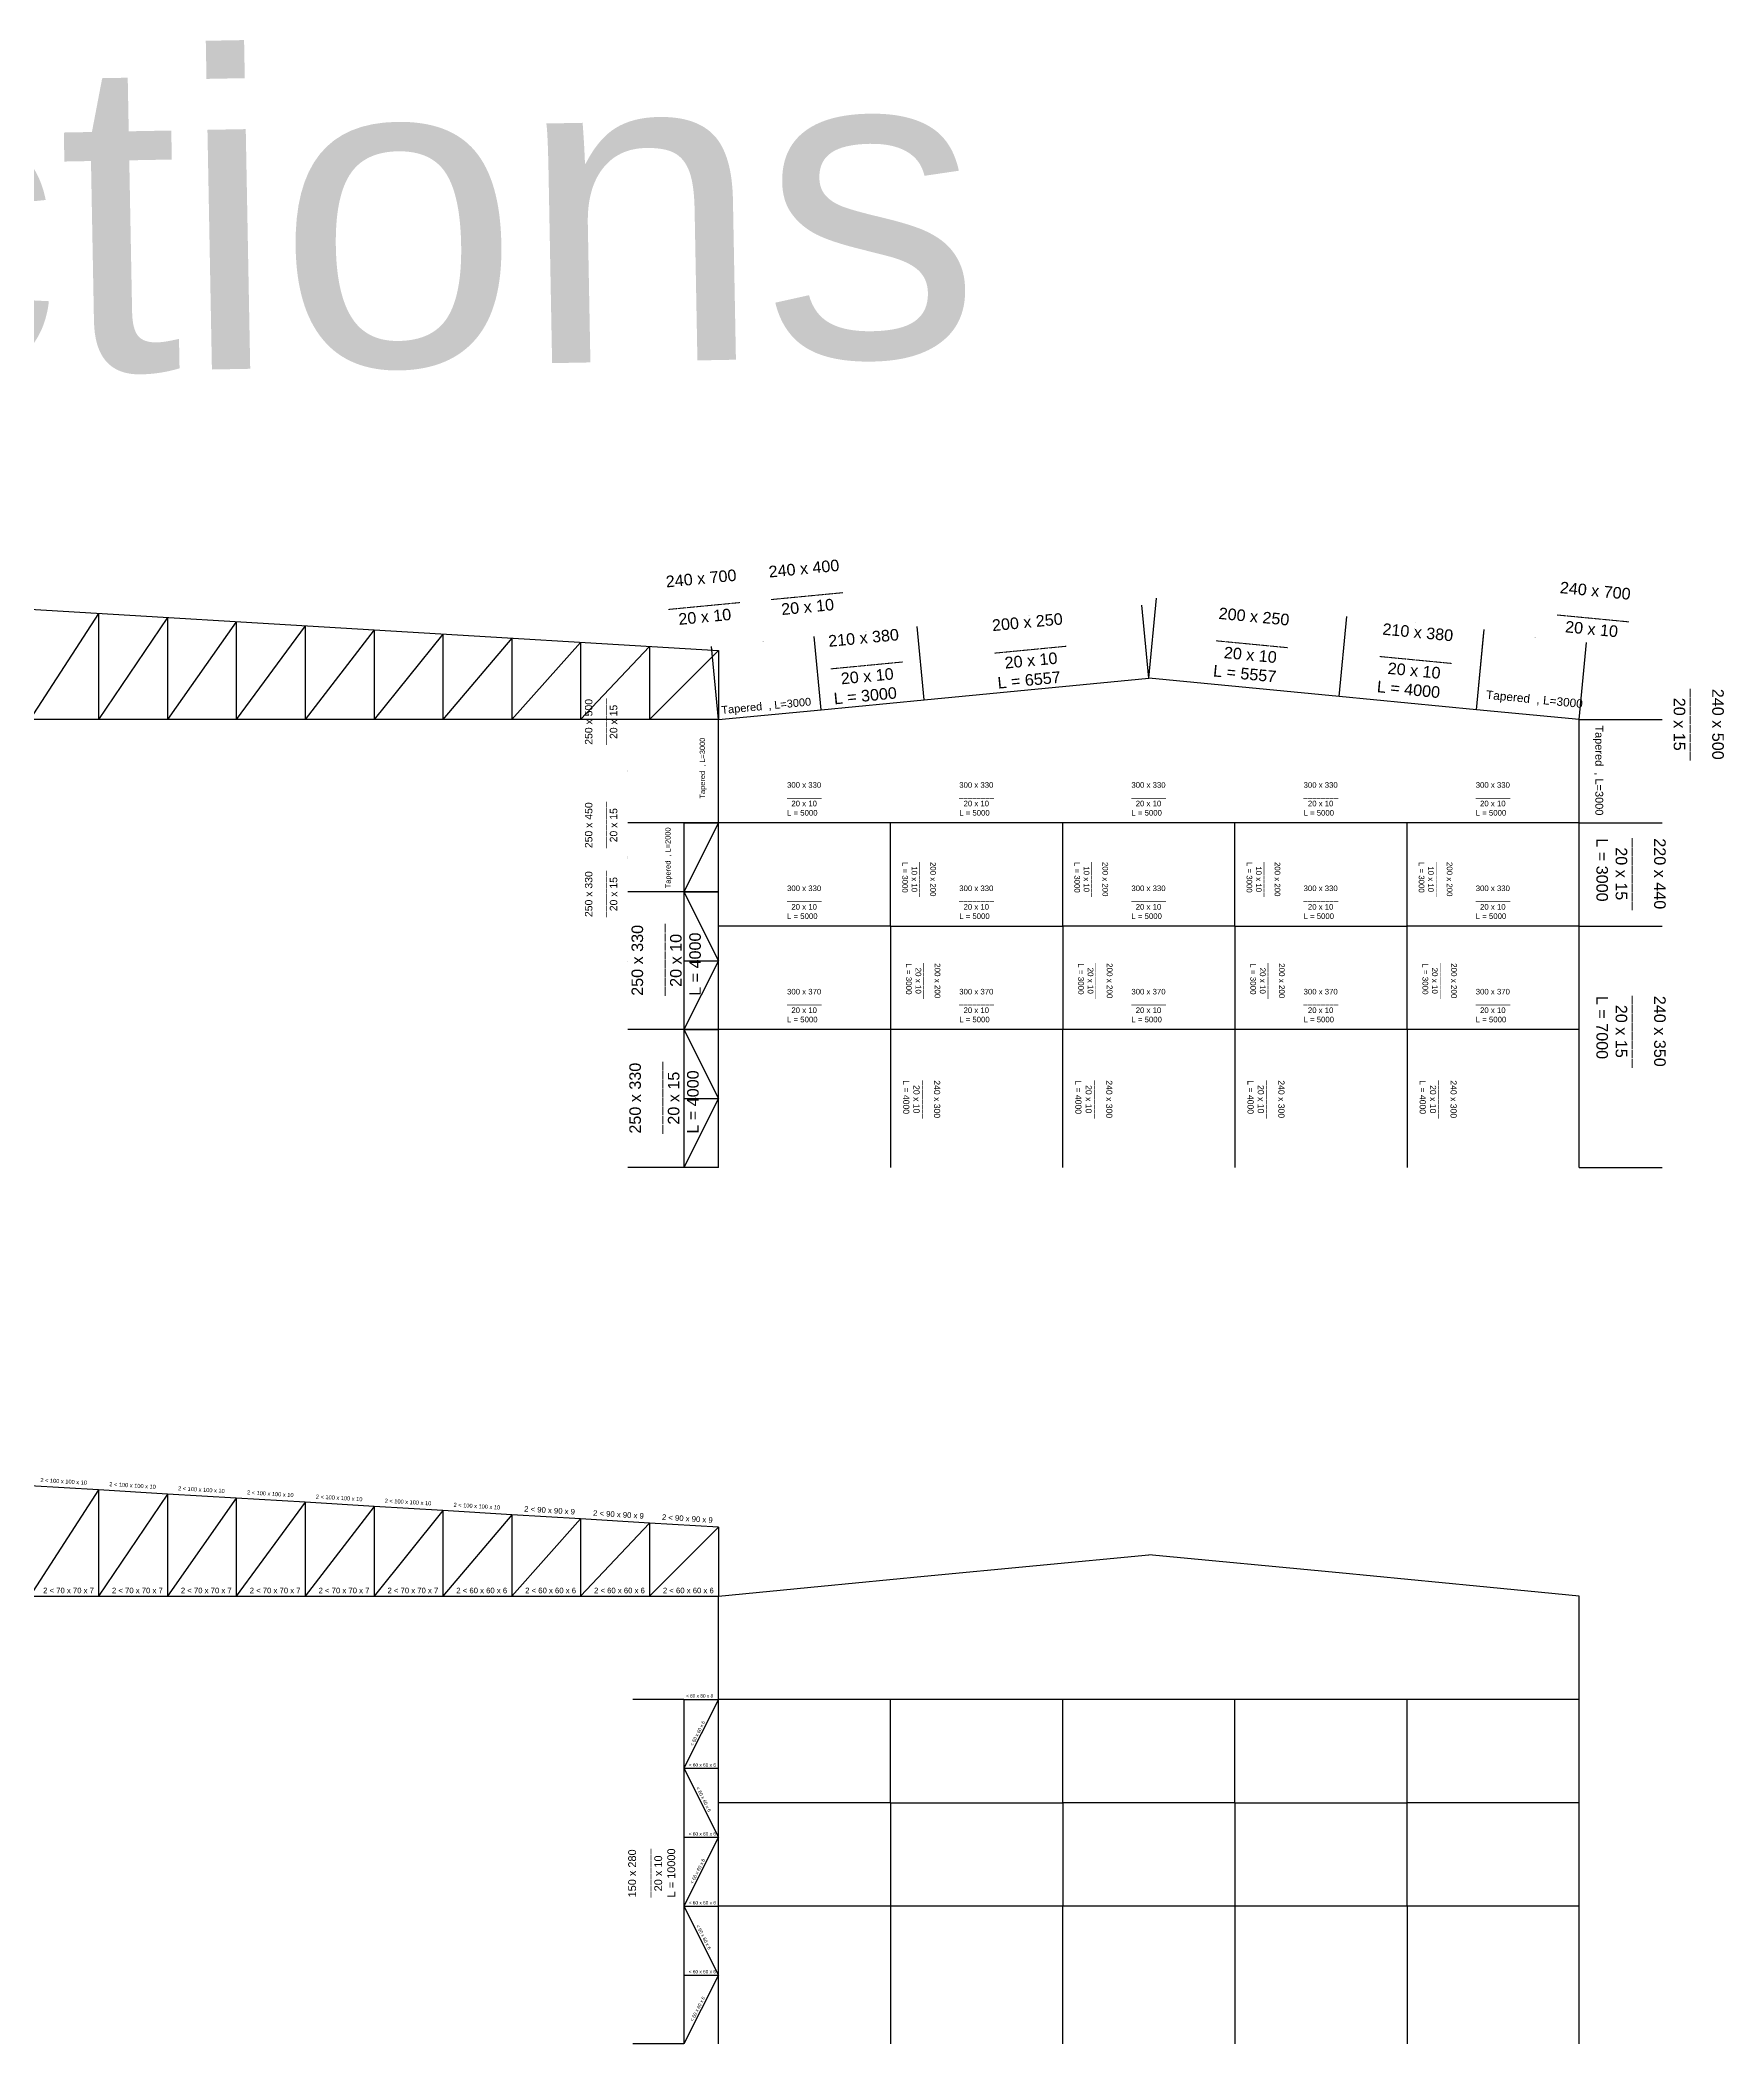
# Model space of a CAD drawing. Header units: inches. Extents: x -15 to 1885144, y -42615 to 866270.
# Drawn here: x 919676 to 968578, y 219859 to 278021 of the extents above; entities that cross this region are included whole.
import ezdxf

# ---------------------------------------------------------------- set-up
doc = ezdxf.new("R2010")
doc.units = ezdxf.units.IN
doc.header["$LTSCALE"] = 100
doc.header["$MEASUREMENT"] = 0
for name, color, linetype in [('initial layout', 7, 'Continuous'), ('sections', 3, 'Continuous'), ('text', 3, 'Continuous')]:
    doc.layers.add(name, color=color, linetype=linetype)
doc.styles.get("Standard").update_dxf_attribs({"font": 'arial.ttf'})
doc.dimstyles.new('section', dxfattribs={"dimtxt": 1e-05, "dimasz": 15, "dimexe": 0.0625, "dimexo": 0.0625, "dimgap": 10, "dimtad": 0, "dimtoh": 1, "dimzin": 0, "dimdsep": 46, "dimtxsty": 'Standard', "dimblk": 'OBLIQUE', "dimcen": 0.09, "dimsd1": 1, "dimsd2": 1, "dimclrd": 256, "dimclre": 256, "dimclrt": 256, "dimadec": 0, "dimazin": 0, "dimtfac": 1, "dimtofl": 0, "dimtmove": 0, "dimatfit": 3, "dimfxl": 1, "dimtfillclr": 256, "dimtolj": 1, "dimtzin": 0, "dimlwe": -1, "dimarcsym": 0})

# ---------------------------------------------------------------- blocks, each defined once
blk = doc.blocks.new('*D124')
at = {"layer": 'Defpoints', "color": 0, "transparency": 16777216}
for p in [(936751, 249299), (939376, 249299), (939376, 245299)]:
    blk.add_point(p, dxfattribs=at)
at = {"layer": 'sections', "transparency": 16777216}
for p, q in [((939375, 249299), (936750, 249299)), ((939375, 245299), (936750, 245299))]:
    blk.add_line(p, q, dxfattribs=at)
at = {"layer": 'sections', "transparency": 16777216, "insert": (936751, 247299), "char_height": 0.00001, "attachment_point": 5, "rotation": 90}
blk.add_mtext('\\A1;4000.00', dxfattribs=at)
blk = doc.blocks.new('_Oblique')
at = {"color": 0, "linetype": 'ByBlock', "lineweight": -2}
blk.add_line((-0.5, -0.5), (0.5, 0.5), dxfattribs=at)
blk = doc.blocks.new('*D125')
at = {"layer": 'Defpoints', "color": 0, "transparency": 16777216}
for p in [(942158, 260711), (939376, 258299), (942362, 258585)]:
    blk.add_point(p, dxfattribs=at)
at = {"layer": 'sections', "transparency": 16777216}
for p, q in [((942362, 258585), (942158, 260711)), ((939376, 258299), (939172, 260424))]:
    blk.add_line(p, q, dxfattribs=at)
at = {"layer": 'sections', "transparency": 16777216, "insert": (940665, 260567), "char_height": 10, "attachment_point": 5, "rotation": 5.48359}
blk.add_mtext('\\A1;3000.00', dxfattribs=at)
blk = doc.blocks.new('*D126')
at = {"layer": 'Defpoints', "color": 0, "transparency": 16777216}
for p in [(945144, 260997), (945348, 258872), (942362, 258585)]:
    blk.add_point(p, dxfattribs=at)
at = {"layer": 'sections', "transparency": 16777216}
for p, q in [((942362, 258585), (942158, 260711)), ((945348, 258872), (945144, 260997))]:
    blk.add_line(p, q, dxfattribs=at)
at = {"layer": 'sections', "transparency": 16777216, "insert": (943651, 260854), "char_height": 10, "attachment_point": 5, "rotation": 5.48359}
blk.add_mtext('\\A1;3000.00', dxfattribs=at)
blk = doc.blocks.new('*D127')
at = {"layer": 'Defpoints', "color": 0, "transparency": 16777216}
for p in [(951672, 261624), (951876, 259499), (945348, 258872)]:
    blk.add_point(p, dxfattribs=at)
at = {"layer": 'sections', "transparency": 16777216}
for p, q in [((951876, 259499), (951672, 261624)), ((945348, 258872), (945144, 260997))]:
    blk.add_line(p, q, dxfattribs=at)
at = {"layer": 'sections', "transparency": 16777216, "insert": (948408, 261311), "char_height": 10, "attachment_point": 5, "rotation": 5.48359}
blk.add_mtext('\\A1;6557.47', dxfattribs=at)
blk = doc.blocks.new('*D128')
at = {"layer": 'Defpoints', "color": 0, "transparency": 16777216}
for p in [(964591, 260538), (961389, 258585), (964376, 258299)]:
    blk.add_point(p, dxfattribs=at)
at = {"layer": 'sections', "transparency": 16777216}
for p, q in [((961389, 258585), (961604, 260825)), ((964376, 258299), (964591, 260538))]:
    blk.add_line(p, q, dxfattribs=at)
at = {"layer": 'sections', "transparency": 16777216, "insert": (963097, 260681), "char_height": 10, "attachment_point": 5, "rotation": 354.51641}
blk.add_mtext('\\A1;3000.00', dxfattribs=at)
blk = doc.blocks.new('*D149')
at = {"layer": 'Defpoints', "color": 0, "transparency": 16777216}
for p in [(957631, 261293), (957408, 258968), (961389, 258585)]:
    blk.add_point(p, dxfattribs=at)
at = {"layer": 'sections', "transparency": 16777216}
for p, q in [((957408, 258968), (957631, 261293)), ((961389, 258585), (961612, 260911))]:
    blk.add_line(p, q, dxfattribs=at)
at = {"layer": 'sections', "transparency": 16777216, "insert": (959622, 261102), "char_height": 10, "attachment_point": 5, "rotation": 354.51641}
blk.add_mtext('\\A1;4000.00', dxfattribs=at)
blk = doc.blocks.new('*D150')
at = {"layer": 'Defpoints', "color": 0, "transparency": 16777216}
for p in [(952099, 261824), (951876, 259499), (957408, 258968)]:
    blk.add_point(p, dxfattribs=at)
at = {"layer": 'sections', "transparency": 16777216}
for p, q in [((951876, 259499), (952099, 261824)), ((957408, 258968), (957631, 261293))]:
    blk.add_line(p, q, dxfattribs=at)
at = {"layer": 'sections', "transparency": 16777216, "insert": (954865, 261558), "char_height": 10, "attachment_point": 5, "rotation": 354.51641}
blk.add_mtext('\\A1;5557.47', dxfattribs=at)
blk = doc.blocks.new('*D151')
at = {"layer": 'Defpoints', "color": 0, "transparency": 16777216}
for p in [(964376, 255299), (966786, 255299), (964376, 252299)]:
    blk.add_point(p, dxfattribs=at)
at = {"layer": 'sections', "transparency": 16777216}
for p, q in [((964376, 255299), (966786, 255299)), ((964376, 252299), (966786, 252299))]:
    blk.add_line(p, q, dxfattribs=at)
at = {"layer": 'sections', "transparency": 16777216, "insert": (966786, 253799), "char_height": 10, "attachment_point": 5, "rotation": 90}
blk.add_mtext('\\A1;3000.00', dxfattribs=at)
blk = doc.blocks.new('*D152')
at = {"layer": 'Defpoints', "color": 0, "transparency": 16777216}
for p in [(964376, 258299), (966786, 258299), (964376, 255299)]:
    blk.add_point(p, dxfattribs=at)
at = {"layer": 'sections', "transparency": 16777216}
for p, q in [((964376, 258299), (966786, 258299)), ((964376, 255299), (966786, 255299))]:
    blk.add_line(p, q, dxfattribs=at)
at = {"layer": 'sections', "transparency": 16777216, "insert": (966786, 256799), "char_height": 10, "attachment_point": 5, "rotation": 90}
blk.add_mtext('\\A1;3000.00', dxfattribs=at)
blk = doc.blocks.new('*D153')
at = {"layer": 'Defpoints', "color": 0, "transparency": 16777216}
for p in [(936750, 253299), (939376, 253299), (939376, 249299)]:
    blk.add_point(p, dxfattribs=at)
at = {"layer": 'sections', "transparency": 16777216}
for p, q in [((939375, 253299), (936750, 253299)), ((939375, 249299), (936750, 249299))]:
    blk.add_line(p, q, dxfattribs=at)
at = {"layer": 'sections', "transparency": 16777216, "insert": (936750, 251299), "char_height": 10, "attachment_point": 5, "rotation": 90}
blk.add_mtext('\\A1;4000.00', dxfattribs=at)
blk = doc.blocks.new('*D154')
at = {"layer": 'Defpoints', "color": 0, "transparency": 16777216}
for p in [(936750, 255299), (939376, 255299), (939376, 253299)]:
    blk.add_point(p, dxfattribs=at)
at = {"layer": 'sections', "transparency": 16777216}
for p, q in [((939375, 255299), (936750, 255299)), ((939375, 253299), (936750, 253299))]:
    blk.add_line(p, q, dxfattribs=at)
at = {"layer": 'sections', "transparency": 16777216, "insert": (936750, 254299), "char_height": 10, "attachment_point": 5, "rotation": 90}
blk.add_mtext('\\A1;2000.00', dxfattribs=at)
blk = doc.blocks.new('*D155')
at = {"layer": 'Defpoints', "color": 0, "transparency": 16777216}
for p in [(936750, 258299), (939376, 258299), (939376, 255299)]:
    blk.add_point(p, dxfattribs=at)
at = {"layer": 'sections', "transparency": 16777216}
for p, q in [((939375, 258299), (936750, 258299)), ((939375, 255299), (936750, 255299))]:
    blk.add_line(p, q, dxfattribs=at)
at = {"layer": 'sections', "transparency": 16777216, "insert": (936750, 256799), "char_height": 10, "attachment_point": 5, "rotation": 90}
blk.add_mtext('\\A1;3000.00', dxfattribs=at)
blk = doc.blocks.new('*D129')
at = {"layer": 'Defpoints', "color": 0, "transparency": 16777216}
for p in [(964376, 252299), (966786, 252299), (964376, 245299)]:
    blk.add_point(p, dxfattribs=at)
at = {"layer": 'sections', "transparency": 16777216}
for p, q in [((964376, 252299), (966786, 252299)), ((964376, 245299), (966786, 245299))]:
    blk.add_line(p, q, dxfattribs=at)
at = {"layer": 'sections', "transparency": 16777216, "insert": (966786, 248799), "char_height": 10, "attachment_point": 5, "rotation": 90}
blk.add_mtext('\\A1;7000.00', dxfattribs=at)
blk = doc.blocks.new('*D130')
at = {"layer": 'Defpoints', "color": 0, "transparency": 16777216}
for p in [(936888, 229859), (938376, 229859), (938376, 219859)]:
    blk.add_point(p, dxfattribs=at)
at = {"layer": 'sections', "transparency": 16777216}
for p, q in [((938375, 229859), (936888, 229859)), ((938375, 219859), (936888, 219859))]:
    blk.add_line(p, q, dxfattribs=at)
at = {"layer": 'sections', "transparency": 16777216, "insert": (936888, 224859), "char_height": 10, "attachment_point": 5, "rotation": 90}
blk.add_mtext('\\A1;10000.00', dxfattribs=at)

msp = doc.modelspace()

# ---------------------------------------------------------------- linework, layer by layer
at = {"layer": 'initial layout'}
for p, q in [((919375.54, 261498.666), (939375.54, 260298.666)), ((921375.54, 261378.666), (919375.54, 258298.666)), ((921375.54, 261378.666), (921375.54, 258298.666)), ((923375.54, 261258.666), (921375.54, 258298.666)), ((923375.54, 261258.666), (923375.54, 258298.666)), ((925375.54, 261138.666), (923375.54, 258298.666)), ((925375.54, 261138.666), (925375.54, 258298.666)), ((927375.54, 261018.666), (925375.54, 258298.666)), ((927375.54, 261018.666), (927375.54, 258298.666)), ((929375.54, 260898.666), (927375.54, 258298.666)), ((929375.54, 260898.666), (929375.54, 258298.666)), ((931375.54, 260778.666), (929375.54, 258298.666)), ((931375.54, 260778.666), (931375.54, 258298.666)), ((933375.54, 260658.666), (931375.54, 258298.666)), ((933375.54, 260658.666), (933375.54, 258298.666)), ((935375.54, 260538.666), (933375.54, 258298.666)), ((935375.54, 260538.666), (935375.54, 258298.666)), ((937375.54, 260418.666), (935375.54, 258298.666)), ((937375.54, 260418.666), (937375.54, 258298.666)), ((939375.54, 260298.666), (937375.54, 258298.666)), ((939375.54, 260298.666), (939375.54, 258298.666)), ((945348.082, 258872.03), (951875.54, 259498.666)), ((957407.575, 258967.59), (951875.54, 259498.666)), ((942361.811, 258585.348), (945348.082, 258872.03)), ((961389.27, 258585.348), (957407.575, 258967.59)), ((939375.54, 258298.666), (899375.54, 258298.666)), ((939375.54, 258298.666), (942361.811, 258585.348)), ((939375.54, 255298.666), (939375.54, 258298.666)), ((964375.54, 258298.666), (961389.27, 258585.348)), ((964375.54, 255298.666), (964375.54, 258298.666)), ((938375.54, 255298.666), (939375.54, 255298.666)), ((939375.54, 255298.666), (938375.54, 253298.666)), ((938375.54, 255298.666), (938375.54, 245298.666)), ((938375.54, 255298.666), (938375.54, 245298.666)), ((939375.54, 253298.666), (939375.54, 255298.666)), ((944375.54, 255298.666), (939375.54, 255298.666)), ((944375.54, 252298.666), (944375.54, 255298.666)), ((949375.54, 255298.666), (944375.54, 255298.666)), ((949375.54, 252298.666), (949375.54, 255298.666)), ((954375.54, 255298.666), (949375.54, 255298.666)), ((954375.54, 252298.666), (954375.54, 255298.666)), ((959375.54, 255298.666), (954375.54, 255298.666)), ((959375.54, 252298.666), (959375.54, 255298.666)), ((964375.54, 255298.666), (959375.54, 255298.666)), ((964375.54, 252298.666), (964375.54, 255298.666)), ((938375.54, 253298.666), (939375.54, 253298.666)), ((938375.54, 253298.666), (939375.54, 251298.666)), ((939375.54, 249298.666), (939375.54, 253298.666)), ((944375.54, 252298.666), (939375.54, 252298.666)), ((944375.54, 252298.666), (944375.54, 249298.666)), ((944375.54, 252298.666), (944375.54, 249298.666)), ((944375.54, 252298.666), (949375.54, 252298.666)), ((954375.54, 252298.666), (949375.54, 252298.666)), ((949375.54, 252298.666), (949375.54, 249298.666)), ((949375.54, 252298.666), (949375.54, 249298.666)), ((954375.54, 252298.666), (954375.54, 249298.666)), ((954375.54, 252298.666), (954375.54, 249298.666)), ((954375.54, 252298.666), (959375.54, 252298.666)), ((964375.54, 252298.666), (959375.54, 252298.666)), ((959375.54, 249298.666), (959375.54, 252298.666)), ((964375.54, 245298.666), (964375.54, 252298.666)), ((938375.54, 251298.666), (939375.54, 251298.666)), ((939375.54, 251298.666), (938375.54, 249298.666)), ((938375.54, 249298.666), (937375.54, 249298.666)), ((938375.54, 249298.666), (939375.54, 249298.666)), ((938375.54, 249298.666), (939375.54, 247298.666)), ((944375.54, 249298.666), (939375.54, 249298.666)), ((939375.54, 245298.666), (939375.54, 249298.666)), ((944375.54, 249298.666), (944375.54, 245298.666)), ((949375.54, 249298.666), (944375.54, 249298.666)), ((954375.54, 249298.666), (949375.54, 249298.666)), ((949375.54, 245298.666), (949375.54, 249298.666)), ((954375.54, 249298.666), (954375.54, 245298.666)), ((959375.54, 249298.666), (954375.54, 249298.666)), ((964375.54, 249298.666), (959375.54, 249298.666)), ((959375.54, 249298.666), (959375.54, 245298.666)), ((938375.54, 247298.666), (939375.54, 247298.666)), ((939375.54, 247298.666), (938375.54, 245298.666)), ((921375.54, 235938.6), (919375.54, 236058.6)), ((921375.54, 235938.6), (919375.54, 232858.6)), ((921375.54, 235938.6), (921375.54, 232858.6)), ((923375.54, 235818.6), (921375.54, 235938.6)), ((923375.54, 235818.6), (921375.54, 232858.6)), ((923375.54, 235818.6), (923375.54, 232858.6)), ((925375.54, 235698.6), (923375.54, 235818.6)), ((925375.54, 235698.6), (923375.54, 232858.6)), ((925375.54, 235698.6), (925375.54, 232858.6)), ((927375.54, 235578.6), (925375.54, 235698.6)), ((927375.54, 235578.6), (925375.54, 232858.6)), ((927375.54, 235578.6), (927375.54, 232858.6)), ((929375.54, 235458.6), (927375.54, 235578.6)), ((929375.54, 235458.6), (927375.54, 232858.6)), ((929375.54, 235458.6), (929375.54, 232858.6)), ((931375.54, 235338.6), (929375.54, 235458.6)), ((931375.54, 235338.6), (929375.54, 232858.6)), ((931375.54, 235338.6), (931375.54, 232858.6)), ((933375.54, 235218.6), (931375.54, 235338.6)), ((933375.54, 235218.6), (931375.54, 232858.6)), ((933375.54, 235218.6), (933375.54, 232858.6)), ((935375.54, 235098.6), (933375.54, 235218.6)), ((935375.54, 235098.6), (933375.54, 232858.6)), ((935375.54, 235098.6), (935375.54, 232858.6)), ((937375.54, 234978.6), (935375.54, 235098.6)), ((937375.54, 234978.6), (935375.54, 232858.6)), ((937375.54, 234978.6), (937375.54, 232858.6)), ((939375.54, 234858.6), (937375.54, 234978.6)), ((939375.54, 234858.6), (937375.54, 232858.6)), ((939375.54, 234858.6), (939375.54, 232858.6)), ((945348.082, 233431.964), (951875.54, 234058.6)), ((957407.575, 233527.525), (951875.54, 234058.6)), ((942361.811, 233145.282), (945348.082, 233431.964)), ((961389.27, 233145.282), (957407.575, 233527.525)), ((919375.54, 232858.6), (921375.54, 232858.6)), ((921375.54, 232858.6), (923375.54, 232858.6)), ((923375.54, 232858.6), (925375.54, 232858.6)), ((925375.54, 232858.6), (927375.54, 232858.6)), ((927375.54, 232858.6), (929375.54, 232858.6)), ((929375.54, 232858.6), (931375.54, 232858.6)), ((931375.54, 232858.6), (933375.54, 232858.6)), ((933375.54, 232858.6), (935375.54, 232858.6)), ((935375.54, 232858.6), (937375.54, 232858.6)), ((937375.54, 232858.6), (939375.54, 232858.6)), ((939375.54, 232858.6), (942361.811, 233145.282)), ((939375.54, 229858.6), (939375.54, 232858.6)), ((964375.54, 232858.6), (961389.27, 233145.282)), ((964375.54, 229858.6), (964375.54, 232858.6)), ((938375.54, 229858.6), (939375.54, 229858.6)), ((939375.54, 229858.6), (938375.54, 227858.6)), ((938375.54, 229858.6), (938375.54, 219858.6)), ((938375.54, 229858.6), (938375.54, 219858.6)), ((939375.54, 227858.6), (939375.54, 229858.6)), ((944375.54, 229858.6), (939375.54, 229858.6)), ((944375.54, 226858.6), (944375.54, 229858.6)), ((949375.54, 229858.6), (944375.54, 229858.6)), ((949375.54, 226858.6), (949375.54, 229858.6)), ((954375.54, 229858.6), (949375.54, 229858.6)), ((954375.54, 226858.6), (954375.54, 229858.6)), ((959375.54, 229858.6), (954375.54, 229858.6)), ((959375.54, 226858.6), (959375.54, 229858.6)), ((964375.54, 229858.6), (959375.54, 229858.6)), ((964375.54, 226858.6), (964375.54, 229858.6)), ((938375.54, 227858.6), (939375.54, 227858.6)), ((938375.54, 227858.6), (939375.54, 225858.6)), ((939375.54, 223858.6), (939375.54, 227858.6)), ((944375.54, 226858.6), (939375.54, 226858.6)), ((944375.54, 226858.6), (944375.54, 223858.6)), ((944375.54, 226858.6), (944375.54, 223858.6)), ((944375.54, 226858.6), (949375.54, 226858.6)), ((954375.54, 226858.6), (949375.54, 226858.6)), ((949375.54, 226858.6), (949375.54, 223858.6)), ((949375.54, 226858.6), (949375.54, 223858.6)), ((954375.54, 226858.6), (954375.54, 223858.6)), ((954375.54, 226858.6), (954375.54, 223858.6)), ((954375.54, 226858.6), (959375.54, 226858.6)), ((964375.54, 226858.6), (959375.54, 226858.6)), ((959375.54, 223858.6), (959375.54, 226858.6)), ((964375.54, 219858.6), (964375.54, 226858.6)), ((938375.54, 225858.6), (939375.54, 225858.6)), ((939375.54, 225858.6), (938375.54, 223858.6)), ((938375.54, 223858.6), (939375.54, 223858.6)), ((938375.54, 223858.6), (939375.54, 221858.6)), ((944375.54, 223858.6), (939375.54, 223858.6)), ((939375.54, 219858.6), (939375.54, 223858.6)), ((944375.54, 223858.6), (944375.54, 219858.6)), ((949375.54, 223858.6), (944375.54, 223858.6)), ((954375.54, 223858.6), (949375.54, 223858.6)), ((949375.54, 219858.6), (949375.54, 223858.6)), ((954375.54, 223858.6), (954375.54, 219858.6)), ((959375.54, 223858.6), (954375.54, 223858.6)), ((964375.54, 223858.6), (959375.54, 223858.6)), ((959375.54, 223858.6), (959375.54, 219858.6)), ((938375.54, 221858.6), (939375.54, 221858.6)), ((939375.54, 221858.6), (938375.54, 219858.6))]:
    msp.add_line(p, q, dxfattribs=at)

# ---------------------------------------------------------------- texts
at = {"layer": 'sections'}
for s, height, rotation, p in [('Tapered  , L=3000', 228.35228, 5.48359044, (939473.772, 258459.871)), ('Tapered  , L=3000', 246.10008, 354.51640955, (961660.708, 258903.197)), ('Tapered  , L=3000', 154.26103, 90, (938987.125, 256005.565)), ('Tapered  , L=3000', 228.35228, 270, (964844.026, 258131.619)), ('Tapered  , L=2000', 154.26103, 90, (937987.511, 253401.36)), ('2 < 100 x 100 x 10', 117.42551, 356.56636964, (919683.298, 236169.171)), ('2 < 100 x 100 x 10', 117.42551, 356.56636964, (921683.298, 236049.171)), ('2 < 100 x 100 x 10', 117.42551, 356.56636964, (923683.298, 235929.171)), ('2 < 100 x 100 x 10', 117.42551, 356.56636964, (925683.298, 235809.171)), ('2 < 100 x 100 x 10', 117.42551, 356.56636964, (927683.298, 235689.171)), ('2 < 100 x 100 x 10', 117.42551, 356.56636964, (929683.298, 235569.171)), ('2 < 100 x 100 x 10', 117.42551, 356.56636964, (931683.298, 235449.171)), ('2 < 90 x 90 x 9', 160.41277, 356.56636964, (933732.281, 235311.438)), ('2 < 90 x 90 x 9', 160.41277, 356.56636964, (935732.281, 235191.438)), ('2 < 90 x 90 x 9', 160.41277, 356.56636964, (937732.281, 235071.438)), ('2 < 70 x 70 x 7', 160.41277, 0, (919765.207, 232939.984)), ('2 < 70 x 70 x 7', 160.41277, 0, (921765.207, 232939.984)), ('2 < 70 x 70 x 7', 160.41277, 0, (923765.207, 232939.984)), ('2 < 70 x 70 x 7', 160.41277, 0, (925765.207, 232939.984)), ('2 < 70 x 70 x 7', 160.41277, 0, (927765.207, 232939.984)), ('2 < 70 x 70 x 7', 160.41277, 0, (929765.207, 232939.984)), ('2 < 60 x 60 x 6', 160.41277, 0, (931765.207, 232939.984)), ('2 < 60 x 60 x 6', 160.41277, 0, (933765.207, 232939.984)), ('2 < 60 x 60 x 6', 160.41277, 0, (935765.207, 232939.984)), ('2 < 60 x 60 x 6', 160.41277, 0, (937765.207, 232939.984)), ('< 80 x 80 x 8', 98.14202, 0, (938434.993, 229912.051)), (' < 60 x 60 x 6', 98.14202, 63.43494882, (938623.91, 228462.89)), (' < 60 x 60 x 6', 98.14202, 0, (938477.991, 227906.797)), (' < 60 x 60 x 6', 98.14202, 296.56505118, (938711.418, 227324.976)), (' < 60 x 60 x 6', 98.14202, 0, (938477.991, 225906.797)), (' < 60 x 60 x 6', 98.14202, 63.43494882, (938623.91, 224462.89)), (' < 60 x 60 x 6', 98.14202, 0, (938477.991, 223906.797)), (' < 60 x 60 x 6', 98.14202, 296.56505118, (938711.418, 223324.976)), (' < 60 x 60 x 6', 98.14202, 0, (938477.991, 221906.797)), (' < 60 x 60 x 6', 98.14202, 63.43494882, (938623.91, 220462.89))]:
    msp.add_text(s, height=height, rotation=rotation, dxfattribs=at).set_placement(p)
at = {"layer": 'sections', "attachment_point": 1}
for s, width, gutter_width, insert, char_height, rotation in [('240 x 400\\P________\\P  20 x 10', 2043.53838, 1676.963, (940819.972, 262753.578), 335.3927, 5.48359044), ('240 x 700\\P________\\P  20 x 10', 2043.53838, 1676.963, (937833.707, 262466.834), 335.3927, 5.48359044), ('240 x 700\\P________\\P  20 x 10', 2043.53838, 1676.963, (963833.821, 262304.974), 335.3927, 354.51640956), ('200 x 250\\P________\\P  20 x 10\\PL = 6557', 2043.53838, 1676.963, (947307.777, 261198.515), 335.3927, 5.48359044), ('200 x 250\\P________\\P  20 x 10\\PL = 5557', 2043.53838, 1676.963, (953924.173, 261556.029), 335.3927, 354.51640956), ('210 x 380\\P________\\P  20 x 10\\PL = 3000', 2043.53838, 1676.963, (942550.912, 260741.856), 335.3927, 5.48359044), ('210 x 380\\P________\\P  20 x 10\\PL = 4000', 2043.53838, 1676.963, (958681.037, 261099.37), 335.3927, 354.51640956), ('250 x 500\\P________\\P  20 x 15', 1320.51882, 1083.641, (935500.199, 257567.201), 216.7282, 90), ('240 x 500\\P________\\P  20 x 15', 2043.53838, 1676.963, (968573.245, 259191.577), 335.3927, 270), ('250 x 450\\P________\\P  20 x 15', 1320.51882, 1083.641, (935500.261, 254567.201), 216.7282, 90), ('220 x 440\\P________\\P  20 x 15\\PL = 3000', 2043.53838, 1676.963, (966886.611, 254851.761), 335.3927, 270), ('250 x 330\\P________\\P  20 x 15', 1320.51882, 1083.641, (935500.261, 252567.201), 216.7282, 90), ('200 x 200\\P________\\P  10 x 10\\PL = 3000', 993.66214, 815.417, (945693.383, 254164.19), 163.0833, 270), ('200 x 200\\P________\\P  10 x 10\\PL = 3000', 993.66214, 815.417, (950693.383, 254164.19), 163.0833, 270), ('200 x 200\\P________\\P  10 x 10\\PL = 3000', 993.66214, 815.417, (955693.383, 254164.19), 163.0833, 270), ('200 x 200\\P________\\P  10 x 10\\PL = 3000', 993.66214, 815.417, (960693.383, 254164.19), 163.0833, 270), ('250 x 330\\P________\\P  20 x 10\\PL = 4000', 2043.53838, 1676.963, (936853.118, 250280.254), 335.3927, 90), ('200 x 200\\P________\\P  20 x 10\\PL = 3000', 1013.75745, 831.907, (945821.807, 251227.713), 166.3814, 270), ('200 x 200\\P________\\P  20 x 10\\PL = 3000', 1013.75745, 831.907, (950821.807, 251227.713), 166.3814, 270), ('200 x 200\\P________\\P  20 x 10\\PL = 3000', 1013.75745, 831.907, (955821.807, 251227.713), 166.3814, 270), ('200 x 200\\P________\\P  20 x 10\\PL = 3000', 1013.75745, 831.907, (960821.807, 251227.713), 166.3814, 270), ('240 x 350\\P________\\P  20 x 15\\PL = 7000', 2043.53838, 1676.963, (966886.611, 250279.093), 335.3927, 270), ('250 x 330\\P________\\P  20 x 15\\PL = 4000', 2043.53838, 1676.963, (936789.626, 246280.254), 335.3927, 90), ('240 x 300\\P________\\P  20 x 10\\PL = 4000', 1091.7391, 895.9, (945816.58, 247828.152), 179.18, 270), ('240 x 300\\P________\\P  20 x 10\\PL = 4000', 1091.7391, 895.9, (950816.58, 247828.152), 179.18, 270), ('240 x 300\\P________\\P  20 x 10\\PL = 4000', 1091.7391, 895.9, (955816.58, 247828.152), 179.18, 270), ('240 x 300\\P________\\P  20 x 10\\PL = 4000', 1091.7391, 895.9, (960816.58, 247828.152), 179.18, 270), ('150 x 280\\P________\\P  20 x 10\\PL = 10000', 1384.85194, 1136.434, (936757.01, 224110.81), 227.2868, 90)]:
    msp.add_mtext_dynamic_manual_height_columns(s, width=width, gutter_width=gutter_width, heights=[0], dxfattribs=dict(at, insert=insert, char_height=char_height, rotation=rotation))
at = {"layer": 'sections', "char_height": 161.6327, "attachment_point": 1}
for s, insert in [('300 x 330\\P________\\P  20 x 10\\PL = 5000', (941370.318, 256481.879)), ('300 x 330\\P________\\P  20 x 10\\PL = 5000', (946370.318, 256481.879)), ('300 x 330\\P________\\P  20 x 10\\PL = 5000', (951370.318, 256481.879)), ('300 x 330\\P________\\P  20 x 10\\PL = 5000', (956370.318, 256481.879)), ('300 x 330\\P________\\P  20 x 10\\PL = 5000', (961370.318, 256481.879)), ('300 x 330\\P________\\P  20 x 10\\PL = 5000', (941370.318, 253481.879)), ('300 x 330\\P________\\P  20 x 10\\PL = 5000', (946370.318, 253481.879)), ('300 x 330\\P________\\P  20 x 10\\PL = 5000', (951370.318, 253481.879)), ('300 x 330\\P________\\P  20 x 10\\PL = 5000', (956370.318, 253481.879)), ('300 x 330\\P________\\P  20 x 10\\PL = 5000', (961370.318, 253481.879)), ('300 x 370\\P________\\P  20 x 10\\PL = 5000', (941370.318, 250481.879)), ('300 x 370\\P________\\P  20 x 10\\PL = 5000', (946370.318, 250481.879)), ('300 x 370\\P________\\P  20 x 10\\PL = 5000', (951370.318, 250481.879)), ('300 x 370\\P________\\P  20 x 10\\PL = 5000', (956370.318, 250481.879)), ('300 x 370\\P________\\P  20 x 10\\PL = 5000', (961370.318, 250481.879))]:
    msp.add_mtext_dynamic_manual_height_columns(s, width=984.82342, gutter_width=808.163, heights=[0], dxfattribs=dict(at, insert=insert))
at = {"layer": 'text'}
msp.add_text('v3 sections', height=9060.4183, rotation=1.07094405, dxfattribs=at).set_placement((883734.846, 267694.328))

# ---------------------------------------------------------------- dimensions: what is measured, and where the dimension line sits
at = {"layer": 'sections'}
for p1, p2, distance, picture, middle in [((957407.575, 258967.59), (951875.54, 259498.666), -2335.861, '*D150', (954864.774, 261558.299)), ((945348.082, 258872.03), (951875.54, 259498.666), 2135.065, '*D127', (948407.783, 261310.642)), ((961389.27, 258585.348), (957407.575, 258967.59), -2335.799, '*D149', (959621.633, 261101.578)), ((939375.54, 258298.666), (942361.811, 258585.348), 2134.94, '*D125', (940664.66, 260567.176)), ((942361.811, 258585.348), (945348.082, 258872.03), 2135.002, '*D126', (943650.924, 260853.92)), ((961389.27, 258585.348), (964375.54, 258298.666), 2249.567, '*D128', (963097.375, 260681.279))]:
    dim = msp.add_aligned_dim(p1=p1, p2=p2, distance=distance, dimstyle='section', override={"dimtxt": 10}, dxfattribs=at)
    dim.commit()
    dim.dimension.update_dxf_attribs({"geometry": picture, "text_midpoint": middle})
for base, p1, p2, picture, middle in [((936750.37, 258298.666), (939375.54, 255298.666), (939375.54, 258298.666), '*D155', (936750.37, 256798.666)), ((966785.752, 258298.666), (964375.54, 255298.666), (964375.54, 258298.666), '*D152', (966785.752, 256798.666)), ((936750.432, 255298.666), (939375.54, 253298.666), (939375.54, 255298.666), '*D154', (936750.432, 254298.666)), ((966785.689, 255298.666), (964375.54, 252298.666), (964375.54, 255298.666), '*D151', (966785.689, 253798.666)), ((936750.495, 253298.666), (939375.54, 249298.666), (939375.54, 253298.666), '*D153', (936750.495, 251298.666)), ((966785.752, 252298.666), (964375.54, 245298.666), (964375.54, 252298.666), '*D129', (966785.752, 248798.666)), ((936888.266, 229858.6), (938375.54, 219858.6), (938375.54, 229858.6), '*D130', (936888.266, 224858.6))]:
    dim = msp.add_linear_dim(base=base, p1=p1, p2=p2, angle=90, dimstyle='section', override={"dimtxt": 10}, dxfattribs=at)
    dim.commit()
    dim.dimension.update_dxf_attribs({"geometry": picture, "text_midpoint": middle})
dim = msp.add_linear_dim(base=(936750.557, 249298.666), p1=(939375.54, 245298.666), p2=(939375.54, 249298.666), angle=90, dimstyle='section', dxfattribs=at)
dim.commit()
dim.dimension.update_dxf_attribs({"geometry": '*D124', "text_midpoint": (936750.557, 247298.666)})

doc.saveas('drawing.dxf')
